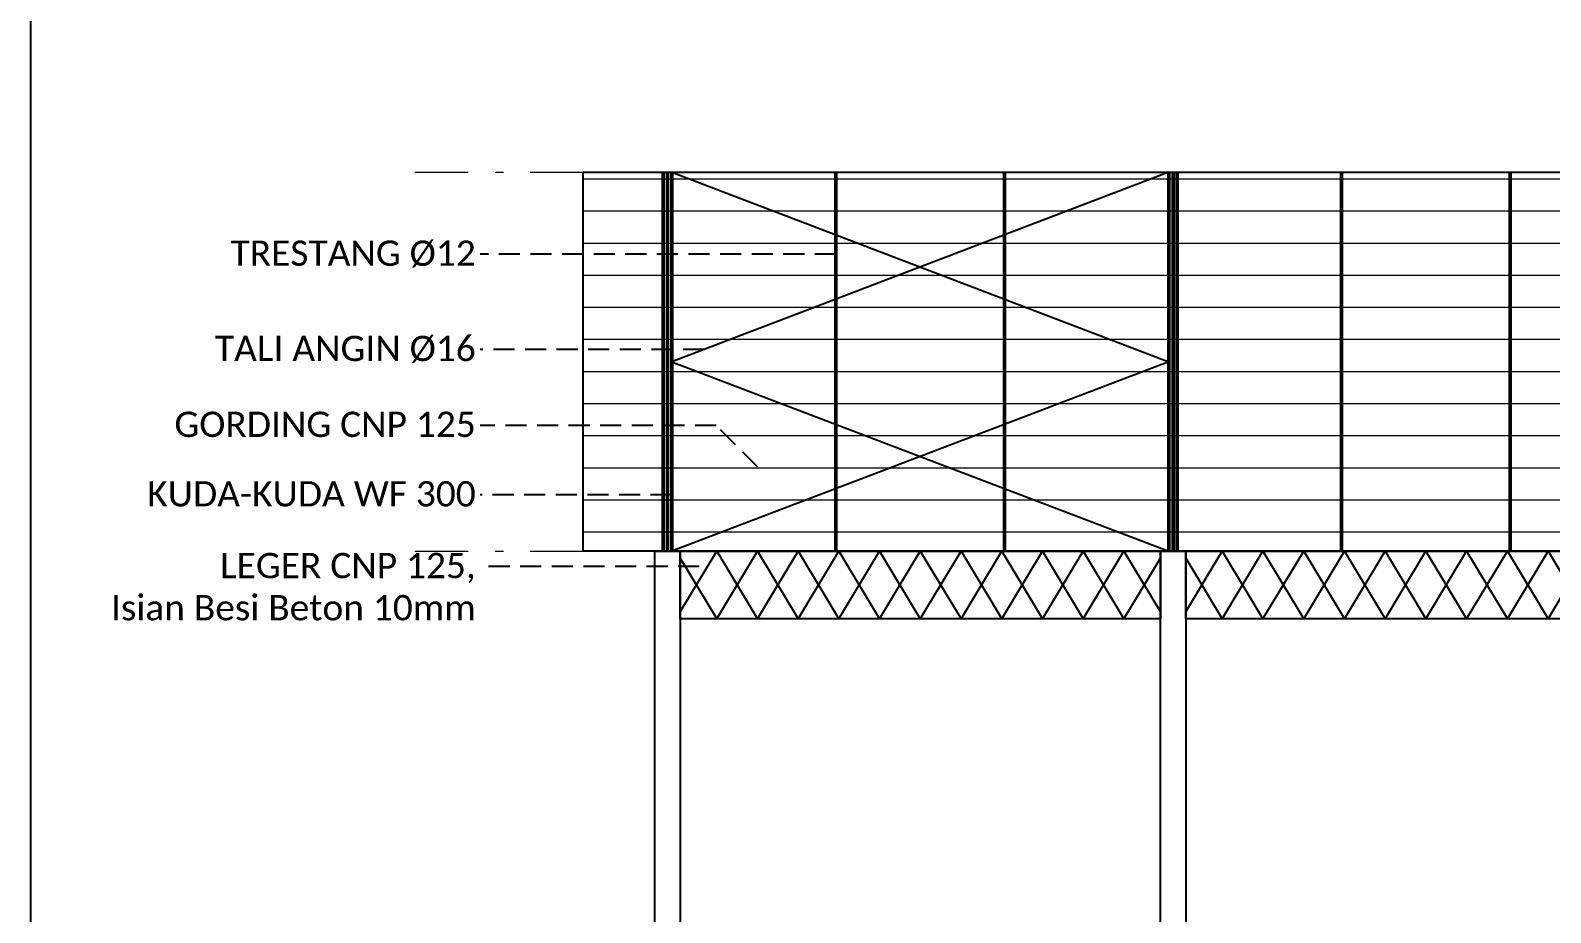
# Model space of a CAD drawing. Header units: millimetres. Extents: x 2175 to 3376, y 1504 to 1740.
# Drawn here: x 3080.58 to 3098.62, y 1543.83 to 1554.3 of the extents above; entities that cross this region are included whole.
import ezdxf

# ---------------------------------------------------------------- set-up
doc = ezdxf.new("R2010")
doc.units = ezdxf.units.MM
for name, pattern in [('DASHDOT2', [12.7, 6.35, -3.175, 0, -3.175]), ('DASHED', [19.05, 12.7, -6.35]), ('HIDDEN', [0.375, 0.25, -0.125])]:
    doc.linetypes.add(name, pattern=pattern)
for name, color, linetype in [('Atap', 3, 'Continuous'), ('GR', 7, 'Continuous'), ('HELP', 251, 'Continuous'), ('KOP TEKS', 1, 'Continuous'), ('SUNGAI', 150, 'Continuous'), ('TEXT', 7, 'Continuous'), ('WF 150', 5, 'Continuous')]:
    doc.layers.add(name, color=color, linetype=linetype)
doc.layers.add('Garis Dim', color=131, linetype='DASHED', lineweight=9)
doc.layers.add('HAT', color=8, linetype='Continuous', lineweight=9)
doc.styles.get("Standard").update_dxf_attribs({"font": 'arial.ttf'})

msp = doc.modelspace()

# ---------------------------------------------------------------- hatches: boundary and pattern name
at = {"layer": 'HAT', "lineweight": 0, "ltscale": 0.3, "true_color": 0x939598}
h = msp.add_hatch(dxfattribs=at)
h.set_pattern_fill('LINE', color=252, scale=0.12)
h.set_pattern_definition([(0, (-9615.7623, 2201.00003), (0, 0.381), [])])
h.paths.add_polyline_path([(3087.138, 1552.616), (3173.138, 1552.616), (3173.138, 1548.116), (3087.138, 1548.116)])

# ---------------------------------------------------------------- linework, layer by layer
at = {"color": 1, "lineweight": 50}
for p, q in [((3088.138, 1552.616), (3088.138, 1548.116)), ((3090.138, 1552.616), (3090.138, 1548.116)), ((3092.138, 1552.616), (3092.138, 1548.116)), ((3094.138, 1552.616), (3094.138, 1548.116)), ((3096.138, 1552.616), (3096.138, 1548.116)), ((3098.138, 1552.616), (3098.138, 1548.116))]:
    msp.add_line(p, q, dxfattribs=at)
at = {"linetype": 'HIDDEN'}
for p, q in [((3090.138, 1551.643), (3085.915, 1551.643)), ((3088.573, 1550.513), (3085.915, 1550.513)), ((3088.188, 1548.786), (3085.915, 1548.786)), ((3088.516, 1547.934), (3085.915, 1547.934))]:
    msp.add_line(p, q, dxfattribs=at)
msp.add_lwpolyline([(3089.21, 1549.117), (3088.715, 1549.611), (3085.915, 1549.611)], dxfattribs=at)
for points in [[(3088.288, 1548.034), (3088.722, 1547.316), (3089.205, 1548.116), (3089.688, 1547.316), (3090.172, 1548.116), (3090.655, 1547.316), (3091.138, 1548.116), (3091.622, 1547.316), (3092.105, 1548.116), (3092.588, 1547.316), (3093.072, 1548.116), (3093.555, 1547.316), (3093.989, 1548.035)], [(3088.288, 1547.398), (3088.722, 1548.116), (3089.205, 1547.316), (3089.688, 1548.116), (3090.172, 1547.316), (3090.655, 1548.116), (3091.138, 1547.316), (3091.622, 1548.116), (3092.105, 1547.316), (3092.588, 1548.116), (3093.072, 1547.316), (3093.555, 1548.116), (3093.989, 1547.398)], [(3088.288, 1548.034), (3088.722, 1547.316), (3089.205, 1548.116), (3089.688, 1547.316), (3090.172, 1548.116), (3090.655, 1547.316), (3091.138, 1548.116), (3091.622, 1547.316), (3092.105, 1548.116), (3092.588, 1547.316), (3093.072, 1548.116), (3093.555, 1547.316), (3093.989, 1548.035)], [(3088.288, 1547.398), (3088.722, 1548.116), (3089.205, 1547.316), (3089.688, 1548.116), (3090.172, 1547.316), (3090.655, 1548.116), (3091.138, 1547.316), (3091.622, 1548.116), (3092.105, 1547.316), (3092.588, 1548.116), (3093.072, 1547.316), (3093.555, 1548.116), (3093.989, 1547.398)], [(3094.288, 1548.034), (3094.722, 1547.316), (3095.205, 1548.116), (3095.688, 1547.316), (3096.172, 1548.116), (3096.655, 1547.316), (3097.138, 1548.116), (3097.622, 1547.316), (3098.105, 1548.116), (3098.588, 1547.316), (3099.072, 1548.116), (3099.555, 1547.316), (3099.989, 1548.035)], [(3094.288, 1547.398), (3094.722, 1548.116), (3095.205, 1547.316), (3095.688, 1548.116), (3096.172, 1547.316), (3096.655, 1548.116), (3097.138, 1547.316), (3097.622, 1548.116), (3098.105, 1547.316), (3098.588, 1548.116), (3099.072, 1547.316), (3099.555, 1548.116), (3099.989, 1547.398)], [(3094.288, 1548.034), (3094.722, 1547.316), (3095.205, 1548.116), (3095.688, 1547.316), (3096.172, 1548.116), (3096.655, 1547.316), (3097.138, 1548.116), (3097.622, 1547.316), (3098.105, 1548.116), (3098.588, 1547.316), (3099.072, 1548.116), (3099.555, 1547.316), (3099.989, 1548.035)], [(3094.288, 1547.398), (3094.722, 1548.116), (3095.205, 1547.316), (3095.688, 1548.116), (3096.172, 1547.316), (3096.655, 1548.116), (3097.138, 1547.316), (3097.622, 1548.116), (3098.105, 1547.316), (3098.588, 1548.116), (3099.072, 1547.316), (3099.555, 1548.116), (3099.989, 1547.398)]]:
    msp.add_lwpolyline(points)
at = {"layer": 'Atap'}
for points in [[(3088.188, 1552.616), (3094.088, 1550.366), (3088.188, 1548.116)], [(3094.088, 1552.616), (3088.188, 1550.366), (3094.088, 1548.116)]]:
    msp.add_lwpolyline(points, dxfattribs=at)
at = {"layer": 'Garis Dim', "linetype": 'DASHDOT2', "ltscale": 0.1}
for p, q in [((3085.139, 1552.616), (3178.139, 1552.616)), ((3085.139, 1548.116), (3178.139, 1548.116))]:
    msp.add_line(p, q, dxfattribs=at)
at = {"layer": 'GR'}
msp.add_lwpolyline([(3087.138, 1552.616), (3173.138, 1552.616), (3173.138, 1548.116), (3087.138, 1548.116)], close=True, dxfattribs=at)
at = {"layer": 'HELP'}
for points in [[(3088.288, 1548.116), (3093.989, 1548.116), (3093.989, 1547.316), (3088.288, 1547.316)], [(3088.288, 1548.116), (3093.989, 1548.116), (3093.989, 1547.316), (3088.288, 1547.316)], [(3094.288, 1548.116), (3099.989, 1548.116), (3099.989, 1547.316), (3094.288, 1547.316)], [(3094.288, 1548.116), (3099.989, 1548.116), (3099.989, 1547.316), (3094.288, 1547.316)]]:
    msp.add_lwpolyline(points, close=True, dxfattribs=at)
at = {"layer": 'KOP TEKS', "color": 2}
msp.add_lwpolyline([(3080.578, 1575.317), (3080.578, 1504.386), (3180.895, 1504.386), (3180.895, 1575.317)], close=True, dxfattribs=at)
at = {"layer": 'SUNGAI'}
for points in [[(3087.988, 1548.116), (3088.288, 1548.116), (3088.288, 1540.116), (3087.988, 1540.116)], [(3093.988, 1548.116), (3094.288, 1548.116), (3094.288, 1540.116), (3093.988, 1540.116)]]:
    msp.add_lwpolyline(points, close=True, dxfattribs=at)
at = {"layer": 'WF 150', "color": 0, "lineweight": 50}
for p, q in [((3088.088, 1552.616), (3088.088, 1548.116)), ((3088.188, 1552.616), (3088.188, 1548.116)), ((3094.088, 1552.616), (3094.088, 1548.116)), ((3094.188, 1552.616), (3094.188, 1548.116))]:
    msp.add_line(p, q, dxfattribs=at)

# ---------------------------------------------------------------- texts
at = {"layer": 'TEXT', "char_height": 0.3, "width": 5.53205, "attachment_point": 3}
for s, insert in [('{\\fCalibri Light|b0|i0|c0|p34;TRESTANG %%C12}', (3085.863, 1551.806)), ('{\\fCalibri Light|b0|i0|c0|p34;TALI ANGIN %%C16}', (3085.863, 1550.675)), ('\\pxqr;{\\fCalibri Light|b0|i0|c0|p34;\\C0;TALI ANGIN %%C16}', (3085.863, 1550.675)), ('\\pxqr;{\\fCalibri Light|b0|i0|c0|p34;\\C0;GORDING CNP 125}', (3085.863, 1549.774)), ('{\\fCalibri Light|b0|i0|c0|p34;KUDA-KUDA WF 300}', (3085.863, 1548.949)), ('{\\fCalibri Light|b0|i0|c0|p34;LEGER CNP 125,\\PIsian Besi Beton 10mm}', (3085.863, 1548.097))]:
    msp.add_mtext(s, dxfattribs=dict(at, insert=insert))

doc.saveas('drawing.dxf')
